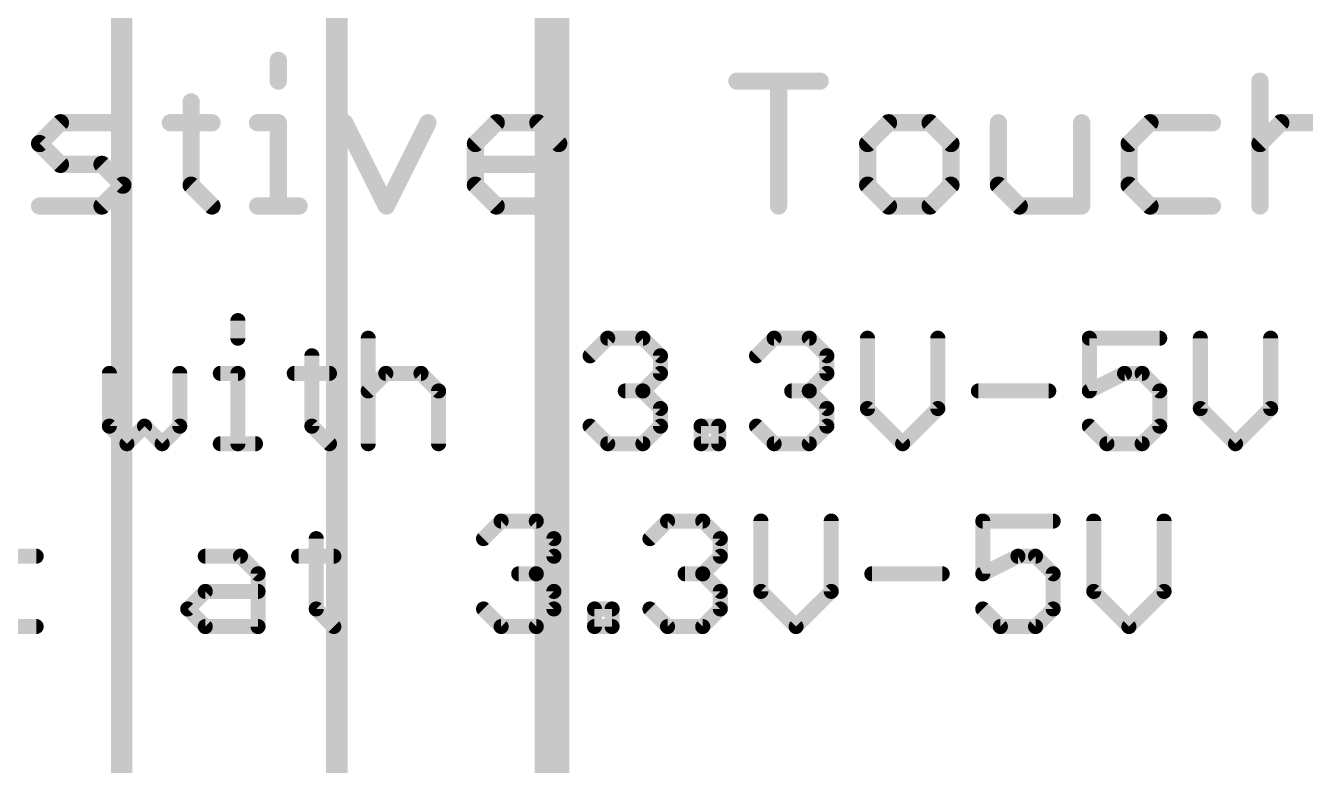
# Model space of a CAD drawing. Extents: x -37 to 43, y -51 to 71.
# Drawn here: x -4.94 to 10.16, y -32.41 to -23.68 of the extents above; entities that cross this region are included whole.
import ezdxf

# ---------------------------------------------------------------- set-up
doc = ezdxf.new("R2010")
doc.units = 0
for name, color, linetype in [('1', 12, 'CONTINUOUS'), ('16', 132, 'CONTINUOUS'), ('21', 40, 'CONTINUOUS')]:
    doc.layers.add(name, color=color, linetype=linetype)

msp = doc.modelspace()

# ---------------------------------------------------------------- linework, layer by layer
at = {"layer": '1', "const_width": 0.254}
for points in [[(-3.81, -40.64), (-3.81, -22.606)], [(-1.27, -23.114), (-1.27, -40.64)]]:
    msp.add_lwpolyline(points, dxfattribs=at)
at = {"layer": '16', "const_width": 0.4064}
msp.add_lwpolyline([(1.27, -40.64), (1.27, -23.114)], dxfattribs=at)
at = {"layer": '21'}
for points, const_width in [([(-1.9607, -24.0862), (-1.9607, -24.3319)], 0.2032), ([(3.4535, -24.3319), (4.4365, -24.3319)], 0.2032), ([(3.945, -25.8064), (3.945, -24.3319)], 0.2032), ([(9.6279, -24.3319), (9.6279, -25.8064)], 0.2032), ([(-2.9897, -24.5777), (-2.9897, -25.5607)], 0.2032), ([(-4.7791, -25.0692), (-4.5333, -24.8234)], 0.2032), ([(-4.5333, -24.8234), (-3.7961, -24.8234)], 0.2032), ([(-3.2355, -24.8234), (-2.744, -24.8234)], 0.2032), ([(-2.2064, -24.8234), (-1.9607, -24.8234)], 0.2032), ([(-1.9607, -24.8234), (-1.9607, -25.8064)], 0.2032), ([(-1.1773, -24.8234), (-0.6858, -25.8064)], 0.2032), ([(-0.6858, -25.8064), (-0.1944, -24.8234)], 0.2032), ([(0.3663, -25.0692), (0.612, -24.8234)], 0.2032), ([(0.612, -24.8234), (1.1035, -24.8234)], 0.2032), ([(1.1035, -24.8234), (1.3492, -25.0692)], 0.2032), ([(5.2428, -24.8234), (4.9971, -25.0692)], 0.2032), ([(5.7343, -24.8234), (5.2428, -24.8234)], 0.2032), ([(5.9801, -25.0692), (5.7343, -24.8234)], 0.2032), ([(6.5407, -24.8234), (6.5407, -25.5607)], 0.2032), ([(7.5237, -25.8064), (7.5237, -24.8234)], 0.2032), ([(8.33, -24.8234), (8.0843, -25.0692)], 0.2032), ([(9.0673, -24.8234), (8.33, -24.8234)], 0.2032), ([(9.6279, -25.0692), (9.8737, -24.8234)], 0.2032), ([(9.8737, -24.8234), (10.3651, -24.8234)], 0.2032), ([(-4.5333, -25.3149), (-4.7791, -25.0692)], 0.2032), ([(0.3663, -25.5607), (0.3663, -25.0692)], 0.2032), ([(1.3492, -25.0692), (1.3492, -25.3149)], 0.2032), ([(4.9971, -25.0692), (4.9971, -25.5607)], 0.2032), ([(5.9801, -25.5607), (5.9801, -25.0692)], 0.2032), ([(8.0843, -25.0692), (8.0843, -25.5607)], 0.2032), ([(-4.0418, -25.3149), (-4.5333, -25.3149)], 0.2032), ([(-3.7961, -25.5607), (-4.0418, -25.3149)], 0.2032), ([(1.3492, -25.3149), (0.3663, -25.3149)], 0.2032), ([(-4.0418, -25.8064), (-3.7961, -25.5607)], 0.2032), ([(-2.9897, -25.5607), (-2.744, -25.8064)], 0.2032), ([(0.612, -25.8064), (0.3663, -25.5607)], 0.2032), ([(4.9971, -25.5607), (5.2428, -25.8064)], 0.2032), ([(5.7343, -25.8064), (5.9801, -25.5607)], 0.2032), ([(6.5407, -25.5607), (6.7864, -25.8064)], 0.2032), ([(8.0843, -25.5607), (8.33, -25.8064)], 0.2032), ([(-4.7791, -25.8064), (-4.0418, -25.8064)], 0.2032), ([(-2.2064, -25.8064), (-1.7149, -25.8064)], 0.2032), ([(1.1035, -25.8064), (0.612, -25.8064)], 0.2032), ([(5.2428, -25.8064), (5.7343, -25.8064)], 0.2032), ([(6.7864, -25.8064), (7.5237, -25.8064)], 0.2032), ([(8.33, -25.8064), (9.0673, -25.8064)], 0.2032), ([(-2.4377, -27.1598), (-2.4377, -27.3674)], 0.1778), ([(-0.899, -27.3674), (-0.899, -28.6131)], 0.1778), ([(1.7204, -27.575), (1.928, -27.3674)], 0.1778), ([(1.928, -27.3674), (2.3433, -27.3674)], 0.1778), ([(2.3433, -27.3674), (2.5509, -27.575)], 0.1778), ([(3.685, -27.575), (3.8926, -27.3674)], 0.1778), ([(3.8926, -27.3674), (4.3079, -27.3674)], 0.1778), ([(4.3079, -27.3674), (4.5155, -27.575)], 0.1778), ([(4.9947, -27.3674), (4.9947, -28.1979)], 0.1778), ([(5.8252, -28.1979), (5.8252, -27.3674)], 0.1778), ([(8.4446, -27.3674), (7.6142, -27.3674)], 0.1778), ([(7.6142, -27.3674), (7.6142, -27.9903)], 0.1778), ([(8.9239, -27.3674), (8.9239, -28.1979)], 0.1778), ([(9.7544, -28.1979), (9.7544, -27.3674)], 0.1778), ([(-1.5646, -27.575), (-1.5646, -28.4055)], 0.1778), ([(2.5509, -27.575), (2.5509, -27.7827)], 0.1778), ([(4.5155, -27.575), (4.5155, -27.7827)], 0.1778), ([(-3.955, -27.7827), (-3.955, -28.4055)], 0.1778), ([(-3.1246, -28.4055), (-3.1246, -27.7827)], 0.1778), ([(-2.6453, -27.7827), (-2.4377, -27.7827)], 0.1778), ([(-2.4377, -27.7827), (-2.4377, -28.6131)], 0.1778), ([(-1.7722, -27.7827), (-1.3569, -27.7827)], 0.1778), ([(-0.899, -27.9903), (-0.6914, -27.7827)], 0.1778), ([(-0.6914, -27.7827), (-0.2762, -27.7827)], 0.1778), ([(-0.2762, -27.7827), (-0.0686, -27.9903)], 0.1778), ([(2.5509, -27.7827), (2.3433, -27.9903)], 0.1778), ([(4.5155, -27.7827), (4.3079, -27.9903)], 0.1778), ([(7.6142, -27.9903), (8.0294, -27.7827)], 0.1778), ([(8.0294, -27.7827), (8.237, -27.7827)], 0.1778), ([(8.237, -27.7827), (8.4446, -27.9903)], 0.1778), ([(-0.0686, -27.9903), (-0.0686, -28.6131)], 0.1778), ([(2.3433, -27.9903), (2.1357, -27.9903)], 0.1778), ([(2.3433, -27.9903), (2.5509, -28.1979)], 0.1778), ([(4.3079, -27.9903), (4.1002, -27.9903)], 0.1778), ([(4.3079, -27.9903), (4.5155, -28.1979)], 0.1778), ([(6.3045, -27.9903), (7.1349, -27.9903)], 0.1778), ([(8.4446, -27.9903), (8.4446, -28.4055)], 0.1778), ([(2.5509, -28.1979), (2.5509, -28.4055)], 0.1778), ([(4.5155, -28.1979), (4.5155, -28.4055)], 0.1778), ([(4.9947, -28.1979), (5.41, -28.6131)], 0.1778), ([(5.41, -28.6131), (5.8252, -28.1979)], 0.1778), ([(8.9239, -28.1979), (9.3391, -28.6131)], 0.1778), ([(9.3391, -28.6131), (9.7544, -28.1979)], 0.1778), ([(-3.955, -28.4055), (-3.7474, -28.6131)], 0.1778), ([(-3.7474, -28.6131), (-3.5398, -28.4055)], 0.1778), ([(-3.5398, -28.4055), (-3.3322, -28.6131)], 0.1778), ([(-3.3322, -28.6131), (-3.1246, -28.4055)], 0.1778), ([(-1.5646, -28.4055), (-1.3569, -28.6131)], 0.1778), ([(1.928, -28.6131), (1.7204, -28.4055)], 0.1778), ([(2.5509, -28.4055), (2.3433, -28.6131)], 0.1778), ([(3.0302, -28.6131), (3.0302, -28.4055)], 0.1778), ([(3.0302, -28.4055), (3.2378, -28.4055)], 0.1778), ([(3.2378, -28.4055), (3.2378, -28.6131)], 0.1778), ([(3.8926, -28.6131), (3.685, -28.4055)], 0.1778), ([(4.5155, -28.4055), (4.3079, -28.6131)], 0.1778), ([(7.8218, -28.6131), (7.6142, -28.4055)], 0.1778), ([(8.4446, -28.4055), (8.237, -28.6131)], 0.1778), ([(-2.6453, -28.6131), (-2.2301, -28.6131)], 0.1778), ([(2.3433, -28.6131), (1.928, -28.6131)], 0.1778), ([(3.2378, -28.6131), (3.0302, -28.6131)], 0.1778), ([(4.3079, -28.6131), (3.8926, -28.6131)], 0.1778), ([(8.237, -28.6131), (7.8218, -28.6131)], 0.1778), ([(0.4623, -29.734), (0.6699, -29.5264)], 0.1778), ([(0.6699, -29.5264), (1.0851, -29.5264)], 0.1778), ([(1.0851, -29.5264), (1.2927, -29.734)], 0.1778), ([(2.4269, -29.734), (2.6345, -29.5264)], 0.1778), ([(2.6345, -29.5264), (3.0497, -29.5264)], 0.1778), ([(3.0497, -29.5264), (3.2573, -29.734)], 0.1778), ([(3.7366, -29.5264), (3.7366, -30.3569)], 0.1778), ([(4.567, -30.3569), (4.567, -29.5264)], 0.1778), ([(7.1865, -29.5264), (6.356, -29.5264)], 0.1778), ([(6.356, -29.5264), (6.356, -30.1493)], 0.1778), ([(7.6658, -29.5264), (7.6658, -30.3569)], 0.1778), ([(8.4962, -30.3569), (8.4962, -29.5264)], 0.1778), ([(-1.513, -29.734), (-1.513, -30.5645)], 0.1778), ([(1.2927, -29.734), (1.2927, -29.9417)], 0.1778), ([(3.2573, -29.734), (3.2573, -29.9417)], 0.1778), ([(-4.8193, -29.9417), (-5.4422, -29.9417)], 0.1778), ([(-2.8227, -29.9417), (-2.4075, -29.9417)], 0.1778), ([(-2.4075, -29.9417), (-2.1999, -30.1493)], 0.1778), ([(-1.7206, -29.9417), (-1.3054, -29.9417)], 0.1778), ([(1.2927, -29.9417), (1.0851, -30.1493)], 0.1778), ([(3.2573, -29.9417), (3.0497, -30.1493)], 0.1778), ([(6.356, -30.1493), (6.7713, -29.9417)], 0.1778), ([(6.7713, -29.9417), (6.9789, -29.9417)], 0.1778), ([(6.9789, -29.9417), (7.1865, -30.1493)], 0.1778), ([(-2.1999, -30.1493), (-2.1999, -30.7721)], 0.1778), ([(1.0851, -30.1493), (0.8775, -30.1493)], 0.1778), ([(1.0851, -30.1493), (1.2927, -30.3569)], 0.1778), ([(3.0497, -30.1493), (2.8421, -30.1493)], 0.1778), ([(3.0497, -30.1493), (3.2573, -30.3569)], 0.1778), ([(5.0463, -30.1493), (5.8768, -30.1493)], 0.1778), ([(7.1865, -30.1493), (7.1865, -30.5645)], 0.1778), ([(-3.0303, -30.5645), (-2.8227, -30.3569)], 0.1778), ([(-2.8227, -30.3569), (-2.1999, -30.3569)], 0.1778), ([(1.2927, -30.3569), (1.2927, -30.5645)], 0.1778), ([(3.2573, -30.3569), (3.2573, -30.5645)], 0.1778), ([(3.7366, -30.3569), (4.1518, -30.7721)], 0.1778), ([(4.1518, -30.7721), (4.567, -30.3569)], 0.1778), ([(7.6658, -30.3569), (8.081, -30.7721)], 0.1778), ([(8.081, -30.7721), (8.4962, -30.3569)], 0.1778), ([(-2.8227, -30.7721), (-3.0303, -30.5645)], 0.1778), ([(-1.513, -30.5645), (-1.3054, -30.7721)], 0.1778), ([(0.6699, -30.7721), (0.4623, -30.5645)], 0.1778), ([(1.2927, -30.5645), (1.0851, -30.7721)], 0.1778), ([(1.772, -30.7721), (1.772, -30.5645)], 0.1778), ([(1.772, -30.5645), (1.9796, -30.5645)], 0.1778), ([(1.9796, -30.5645), (1.9796, -30.7721)], 0.1778), ([(2.6345, -30.7721), (2.4269, -30.5645)], 0.1778), ([(3.2573, -30.5645), (3.0497, -30.7721)], 0.1778), ([(6.5636, -30.7721), (6.356, -30.5645)], 0.1778), ([(7.1865, -30.5645), (6.9789, -30.7721)], 0.1778), ([(-5.4422, -30.7721), (-4.8193, -30.7721)], 0.1778), ([(-2.1999, -30.7721), (-2.8227, -30.7721)], 0.1778), ([(1.0851, -30.7721), (0.6699, -30.7721)], 0.1778), ([(1.9796, -30.7721), (1.772, -30.7721)], 0.1778), ([(3.0497, -30.7721), (2.6345, -30.7721)], 0.1778), ([(6.9789, -30.7721), (6.5636, -30.7721)], 0.1778)]:
    msp.add_lwpolyline(points, dxfattribs=dict(at, const_width=const_width))
for points, const_width in [([(-1.9099, -24.0862, 1), (-2.0115, -24.0862)], 0.1016), ([(-2.0115, -24.3319, 1), (-1.9099, -24.3319)], 0.1016), ([(3.4535, -24.2811, 1), (3.4535, -24.3827)], 0.1016), ([(3.9958, -24.3319, 1), (3.8942, -24.3319)], 0.1016), ([(4.4365, -24.3827, 1), (4.4365, -24.2811)], 0.1016), ([(9.6787, -24.3319, 1), (9.5771, -24.3319)], 0.1016), ([(-2.9389, -24.5777, 1), (-3.0405, -24.5777)], 0.1016), ([(-4.5333, -24.7726, 1), (-4.5333, -24.8742)], 0.1016), ([(-4.4974, -24.8593, 1), (-4.5693, -24.7875)], 0.1016), ([(-3.7961, -24.8742, 1), (-3.7961, -24.7726)], 0.1016), ([(-3.2355, -24.7726, 1), (-3.2355, -24.8742)], 0.1016), ([(-2.744, -24.8742, 1), (-2.744, -24.7726)], 0.1016), ([(-2.2064, -24.7726, 1), (-2.2064, -24.8742)], 0.1016), ([(-1.9099, -24.8234, 1), (-2.0115, -24.8234)], 0.1016), ([(-1.9607, -24.8742, 1), (-1.9607, -24.7726)], 0.1016), ([(-1.1319, -24.8007, 1), (-1.2228, -24.8461)], 0.1016), ([(-0.1489, -24.8461, 1), (-0.2398, -24.8007)], 0.1016), ([(0.612, -24.7726, 1), (0.612, -24.8742)], 0.1016), ([(0.6479, -24.8593, 1), (0.5761, -24.7875)], 0.1016), ([(1.1394, -24.7875, 1), (1.0676, -24.8593)], 0.1016), ([(1.1035, -24.8742, 1), (1.1035, -24.7726)], 0.1016), ([(5.2428, -24.7726, 1), (5.2428, -24.8742)], 0.1016), ([(5.2788, -24.8593, 1), (5.2069, -24.7875)], 0.1016), ([(5.7702, -24.7875, 1), (5.6984, -24.8593)], 0.1016), ([(5.7343, -24.8742, 1), (5.7343, -24.7726)], 0.1016), ([(6.5915, -24.8234, 1), (6.4899, -24.8234)], 0.1016), ([(7.5745, -24.8234, 1), (7.4729, -24.8234)], 0.1016), ([(8.33, -24.7726, 1), (8.33, -24.8742)], 0.1016), ([(8.366, -24.8593, 1), (8.2941, -24.7875)], 0.1016), ([(9.0673, -24.8742, 1), (9.0673, -24.7726)], 0.1016), ([(9.8737, -24.7726, 1), (9.8737, -24.8742)], 0.1016), ([(9.9096, -24.8593, 1), (9.8377, -24.7875)], 0.1016), ([(-4.7432, -25.0333, 1), (-4.815, -25.1051)], 0.1016), ([(-4.815, -25.0333, 1), (-4.7432, -25.1051)], 0.1016), ([(0.4171, -25.0692, 1), (0.3155, -25.0692)], 0.1016), ([(0.3304, -25.0333, 1), (0.4022, -25.1051)], 0.1016), ([(1.4, -25.0692, 1), (1.2984, -25.0692)], 0.1016), ([(1.3133, -25.1051, 1), (1.3852, -25.0333)], 0.1016), ([(5.0479, -25.0692, 1), (4.9463, -25.0692)], 0.1016), ([(4.9612, -25.0333, 1), (5.033, -25.1051)], 0.1016), ([(6.0309, -25.0692, 1), (5.9293, -25.0692)], 0.1016), ([(5.9441, -25.1051, 1), (6.016, -25.0333)], 0.1016), ([(8.1351, -25.0692, 1), (8.0335, -25.0692)], 0.1016), ([(8.0484, -25.0333, 1), (8.1202, -25.1051)], 0.1016), ([(9.592, -25.0333, 1), (9.6638, -25.1051)], 0.1016), ([(-4.5333, -25.2641, 1), (-4.5333, -25.3657)], 0.1016), ([(-4.5693, -25.3508, 1), (-4.4974, -25.279)], 0.1016), ([(-4.0059, -25.279, 1), (-4.0778, -25.3508)], 0.1016), ([(-4.0418, -25.3657, 1), (-4.0418, -25.2641)], 0.1016), ([(0.3663, -25.2641, 1), (0.3663, -25.3657)], 0.1016), ([(1.3492, -25.3657, 1), (1.3492, -25.2641)], 0.1016), ([(1.2984, -25.3149, 1), (1.4, -25.3149)], 0.1016), ([(-3.7602, -25.5966, 1), (-3.832, -25.5247)], 0.1016), ([(-3.832, -25.5966, 1), (-3.7602, -25.5247)], 0.1016), ([(-2.9538, -25.5247, 1), (-3.0256, -25.5966)], 0.1016), ([(-3.0405, -25.5607, 1), (-2.9389, -25.5607)], 0.1016), ([(0.4022, -25.5247, 1), (0.3304, -25.5966)], 0.1016), ([(0.3155, -25.5607, 1), (0.4171, -25.5607)], 0.1016), ([(5.033, -25.5247, 1), (4.9612, -25.5966)], 0.1016), ([(4.9463, -25.5607, 1), (5.0479, -25.5607)], 0.1016), ([(5.9293, -25.5607, 1), (6.0309, -25.5607)], 0.1016), ([(6.016, -25.5966, 1), (5.9441, -25.5247)], 0.1016), ([(6.5766, -25.5247, 1), (6.5048, -25.5966)], 0.1016), ([(6.4899, -25.5607, 1), (6.5915, -25.5607)], 0.1016), ([(8.1202, -25.5247, 1), (8.0484, -25.5966)], 0.1016), ([(8.0335, -25.5607, 1), (8.1351, -25.5607)], 0.1016), ([(-4.7791, -25.7556, 1), (-4.7791, -25.8572)], 0.1016), ([(-4.0778, -25.7705, 1), (-4.0059, -25.8423)], 0.1016), ([(-4.0418, -25.8572, 1), (-4.0418, -25.7556)], 0.1016), ([(-2.7799, -25.8423, 1), (-2.7081, -25.7705)], 0.1016), ([(-2.2064, -25.7556, 1), (-2.2064, -25.8572)], 0.1016), ([(-2.0115, -25.8064, 1), (-1.9099, -25.8064)], 0.1016), ([(-1.7149, -25.8572, 1), (-1.7149, -25.7556)], 0.1016), ([(-0.7313, -25.7837, 1), (-0.6404, -25.8291)], 0.1016), ([(-0.7313, -25.8291, 1), (-0.6404, -25.7837)], 0.1016), ([(0.612, -25.7556, 1), (0.612, -25.8572)], 0.1016), ([(0.5761, -25.8423, 1), (0.6479, -25.7705)], 0.1016), ([(1.1035, -25.8572, 1), (1.1035, -25.7556)], 0.1016), ([(3.8942, -25.8064, 1), (3.9958, -25.8064)], 0.1016), ([(5.2428, -25.7556, 1), (5.2428, -25.8572)], 0.1016), ([(5.2069, -25.8423, 1), (5.2788, -25.7705)], 0.1016), ([(5.6984, -25.7705, 1), (5.7702, -25.8423)], 0.1016), ([(5.7343, -25.8572, 1), (5.7343, -25.7556)], 0.1016), ([(6.7864, -25.7556, 1), (6.7864, -25.8572)], 0.1016), ([(6.7505, -25.8423, 1), (6.8224, -25.7705)], 0.1016), ([(7.4729, -25.8064, 1), (7.5745, -25.8064)], 0.1016), ([(7.5237, -25.8572, 1), (7.5237, -25.7556)], 0.1016), ([(8.33, -25.7556, 1), (8.33, -25.8572)], 0.1016), ([(8.2941, -25.8423, 1), (8.366, -25.7705)], 0.1016), ([(9.0673, -25.8572, 1), (9.0673, -25.7556)], 0.1016), ([(9.5771, -25.8064, 1), (9.6787, -25.8064)], 0.1016), ([(-2.3933, -27.1598, 1), (-2.4822, -27.1598)], 0.0889), ([(-2.4822, -27.3674, 1), (-2.3933, -27.3674)], 0.0889), ([(-0.8546, -27.3674, 1), (-0.9435, -27.3674)], 0.0889), ([(1.928, -27.323, 1), (1.928, -27.4119)], 0.0889), ([(1.9595, -27.3989, 1), (1.8966, -27.336)], 0.0889), ([(2.3747, -27.336, 1), (2.3118, -27.3989)], 0.0889), ([(2.3433, -27.4119, 1), (2.3433, -27.323)], 0.0889), ([(3.8926, -27.323, 1), (3.8926, -27.4119)], 0.0889), ([(3.9241, -27.3989, 1), (3.8612, -27.336)], 0.0889), ([(4.3393, -27.336, 1), (4.2764, -27.3989)], 0.0889), ([(4.3079, -27.4119, 1), (4.3079, -27.323)], 0.0889), ([(5.0392, -27.3674, 1), (4.9503, -27.3674)], 0.0889), ([(5.8696, -27.3674, 1), (5.7807, -27.3674)], 0.0889), ([(7.6587, -27.3674, 1), (7.5697, -27.3674)], 0.0889), ([(7.6142, -27.323, 1), (7.6142, -27.4119)], 0.0889), ([(8.4446, -27.4119, 1), (8.4446, -27.323)], 0.0889), ([(8.9684, -27.3674, 1), (8.8795, -27.3674)], 0.0889), ([(9.7988, -27.3674, 1), (9.7099, -27.3674)], 0.0889), ([(-1.5201, -27.575, 1), (-1.609, -27.575)], 0.0889), ([(2.5953, -27.575, 1), (2.5064, -27.575)], 0.0889), ([(4.5599, -27.575, 1), (4.471, -27.575)], 0.0889), ([(1.689, -27.5436, 1), (1.7519, -27.6065)], 0.0889), ([(2.5194, -27.6065, 1), (2.5823, -27.5436)], 0.0889), ([(3.6536, -27.5436, 1), (3.7165, -27.6065)], 0.0889), ([(4.484, -27.6065, 1), (4.5469, -27.5436)], 0.0889), ([(-3.9106, -27.7827, 1), (-3.9995, -27.7827)], 0.0889), ([(-3.0801, -27.7827, 1), (-3.169, -27.7827)], 0.0889), ([(-2.6453, -27.7382, 1), (-2.6453, -27.8271)], 0.0889), ([(-2.3933, -27.7827, 1), (-2.4822, -27.7827)], 0.0889), ([(-2.4377, -27.8271, 1), (-2.4377, -27.7382)], 0.0889), ([(-1.7722, -27.7382, 1), (-1.7722, -27.8271)], 0.0889), ([(-1.3569, -27.8271, 1), (-1.3569, -27.7382)], 0.0889), ([(-0.6914, -27.7382, 1), (-0.6914, -27.8271)], 0.0889), ([(-0.66, -27.8141, 1), (-0.7228, -27.7512)], 0.0889), ([(-0.2448, -27.7512, 1), (-0.3076, -27.8141)], 0.0889), ([(-0.2762, -27.8271, 1), (-0.2762, -27.7382)], 0.0889), ([(2.5064, -27.7827, 1), (2.5953, -27.7827)], 0.0889), ([(2.5823, -27.8141, 1), (2.5194, -27.7512)], 0.0889), ([(4.471, -27.7827, 1), (4.5599, -27.7827)], 0.0889), ([(4.5469, -27.8141, 1), (4.484, -27.7512)], 0.0889), ([(8.0294, -27.7382, 1), (8.0294, -27.8271)], 0.0889), ([(8.0493, -27.8224, 1), (8.0095, -27.7429)], 0.0889), ([(8.2685, -27.7512, 1), (8.2056, -27.8141)], 0.0889), ([(8.237, -27.8271, 1), (8.237, -27.7382)], 0.0889), ([(-0.9304, -27.9588, 1), (-0.8676, -28.0217)], 0.0889), ([(-0.0241, -27.9903, 1), (-0.113, -27.9903)], 0.0889), ([(-0.1, -28.0217, 1), (-0.0371, -27.9588)], 0.0889), ([(2.1357, -27.9458, 1), (2.1357, -28.0347)], 0.0889), ([(2.3747, -27.9588, 1), (2.3118, -28.0217)], 0.0889), ([(2.3118, -27.9588, 1), (2.3747, -28.0217)], 0.0889), ([(2.3433, -28.0347, 1), (2.3433, -27.9458)], 0.0889), ([(4.1002, -27.9458, 1), (4.1002, -28.0347)], 0.0889), ([(4.3393, -27.9588, 1), (4.2764, -28.0217)], 0.0889), ([(4.2764, -27.9588, 1), (4.3393, -28.0217)], 0.0889), ([(4.3079, -28.0347, 1), (4.3079, -27.9458)], 0.0889), ([(6.3045, -27.9458, 1), (6.3045, -28.0347)], 0.0889), ([(7.1349, -28.0347, 1), (7.1349, -27.9458)], 0.0889), ([(7.5943, -27.9505, 1), (7.6341, -28.03)], 0.0889), ([(7.5697, -27.9903, 1), (7.6587, -27.9903)], 0.0889), ([(8.4891, -27.9903, 1), (8.4002, -27.9903)], 0.0889), ([(8.4132, -28.0217, 1), (8.4761, -27.9588)], 0.0889), ([(2.5953, -28.1979, 1), (2.5064, -28.1979)], 0.0889), ([(2.5194, -28.2293, 1), (2.5823, -28.1665)], 0.0889), ([(4.5599, -28.1979, 1), (4.471, -28.1979)], 0.0889), ([(4.484, -28.2293, 1), (4.5469, -28.1665)], 0.0889), ([(5.0262, -28.1665, 1), (4.9633, -28.2293)], 0.0889), ([(4.9503, -28.1979, 1), (5.0392, -28.1979)], 0.0889), ([(5.7807, -28.1979, 1), (5.8696, -28.1979)], 0.0889), ([(5.8566, -28.2293, 1), (5.7938, -28.1665)], 0.0889), ([(8.9554, -28.1665, 1), (8.8925, -28.2293)], 0.0889), ([(8.8795, -28.1979, 1), (8.9684, -28.1979)], 0.0889), ([(9.7099, -28.1979, 1), (9.7988, -28.1979)], 0.0889), ([(9.7858, -28.2293, 1), (9.7229, -28.1665)], 0.0889), ([(-3.9236, -28.3741, 1), (-3.9865, -28.4369)], 0.0889), ([(-3.9995, -28.4055, 1), (-3.9106, -28.4055)], 0.0889), ([(-3.5084, -28.3741, 1), (-3.5712, -28.4369)], 0.0889), ([(-3.5084, -28.4369, 1), (-3.5712, -28.3741)], 0.0889), ([(-3.169, -28.4055, 1), (-3.0801, -28.4055)], 0.0889), ([(-3.0932, -28.4369, 1), (-3.156, -28.3741)], 0.0889), ([(-1.609, -28.4055, 1), (-1.5201, -28.4055)], 0.0889), ([(-1.5331, -28.3741, 1), (-1.596, -28.4369)], 0.0889), ([(1.7519, -28.3741, 1), (1.689, -28.4369)], 0.0889), ([(2.5064, -28.4055, 1), (2.5953, -28.4055)], 0.0889), ([(2.5823, -28.4369, 1), (2.5194, -28.3741)], 0.0889), ([(3.0746, -28.4055, 1), (2.9857, -28.4055)], 0.0889), ([(3.0302, -28.361, 1), (3.0302, -28.4499)], 0.0889), ([(3.2822, -28.4055, 1), (3.1933, -28.4055)], 0.0889), ([(3.2378, -28.4499, 1), (3.2378, -28.361)], 0.0889), ([(3.7165, -28.3741, 1), (3.6536, -28.4369)], 0.0889), ([(4.471, -28.4055, 1), (4.5599, -28.4055)], 0.0889), ([(4.5469, -28.4369, 1), (4.484, -28.3741)], 0.0889), ([(7.6456, -28.3741, 1), (7.5828, -28.4369)], 0.0889), ([(8.4002, -28.4055, 1), (8.4891, -28.4055)], 0.0889), ([(8.4761, -28.4369, 1), (8.4132, -28.3741)], 0.0889), ([(-3.7789, -28.5817, 1), (-3.716, -28.6445)], 0.0889), ([(-3.7789, -28.6445, 1), (-3.716, -28.5817)], 0.0889), ([(-3.3636, -28.5817, 1), (-3.3008, -28.6445)], 0.0889), ([(-3.3636, -28.6445, 1), (-3.3008, -28.5817)], 0.0889), ([(-2.6453, -28.5687, 1), (-2.6453, -28.6576)], 0.0889), ([(-2.2301, -28.6576, 1), (-2.2301, -28.5687)], 0.0889), ([(-1.3884, -28.6445, 1), (-1.3255, -28.5817)], 0.0889), ([(1.928, -28.5687, 1), (1.928, -28.6576)], 0.0889), ([(1.8966, -28.6445, 1), (1.9595, -28.5817)], 0.0889), ([(2.3118, -28.5817, 1), (2.3747, -28.6445)], 0.0889), ([(2.3433, -28.6576, 1), (2.3433, -28.5687)], 0.0889), ([(3.0302, -28.5687, 1), (3.0302, -28.6576)], 0.0889), ([(3.2378, -28.6576, 1), (3.2378, -28.5687)], 0.0889), ([(3.8926, -28.5687, 1), (3.8926, -28.6576)], 0.0889), ([(3.8612, -28.6445, 1), (3.9241, -28.5817)], 0.0889), ([(4.2764, -28.5817, 1), (4.3393, -28.6445)], 0.0889), ([(4.3079, -28.6576, 1), (4.3079, -28.5687)], 0.0889), ([(5.3785, -28.5817, 1), (5.4414, -28.6445)], 0.0889), ([(5.3785, -28.6445, 1), (5.4414, -28.5817)], 0.0889), ([(7.8218, -28.5687, 1), (7.8218, -28.6576)], 0.0889), ([(7.7904, -28.6445, 1), (7.8532, -28.5817)], 0.0889), ([(8.2056, -28.5817, 1), (8.2685, -28.6445)], 0.0889), ([(8.237, -28.6576, 1), (8.237, -28.5687)], 0.0889), ([(9.3077, -28.5817, 1), (9.3706, -28.6445)], 0.0889), ([(9.3077, -28.6445, 1), (9.3706, -28.5817)], 0.0889), ([(-2.4822, -28.6131, 1), (-2.3933, -28.6131)], 0.0889), ([(-0.9435, -28.6131, 1), (-0.8546, -28.6131)], 0.0889), ([(-0.113, -28.6131, 1), (-0.0241, -28.6131)], 0.0889), ([(2.9857, -28.6131, 1), (3.0746, -28.6131)], 0.0889), ([(3.1933, -28.6131, 1), (3.2822, -28.6131)], 0.0889), ([(0.6699, -29.482, 1), (0.6699, -29.5709)], 0.0889), ([(0.7013, -29.5579, 1), (0.6385, -29.495)], 0.0889), ([(1.1165, -29.495, 1), (1.0537, -29.5579)], 0.0889), ([(1.0851, -29.5709, 1), (1.0851, -29.482)], 0.0889), ([(2.6345, -29.482, 1), (2.6345, -29.5709)], 0.0889), ([(2.6659, -29.5579, 1), (2.603, -29.495)], 0.0889), ([(3.0811, -29.495, 1), (3.0183, -29.5579)], 0.0889), ([(3.0497, -29.5709, 1), (3.0497, -29.482)], 0.0889), ([(3.781, -29.5264, 1), (3.6921, -29.5264)], 0.0889), ([(4.6115, -29.5264, 1), (4.5226, -29.5264)], 0.0889), ([(6.356, -29.482, 1), (6.356, -29.5709)], 0.0889), ([(6.4005, -29.5264, 1), (6.3116, -29.5264)], 0.0889), ([(7.1865, -29.5709, 1), (7.1865, -29.482)], 0.0889), ([(7.7102, -29.5264, 1), (7.6213, -29.5264)], 0.0889), ([(8.5407, -29.5264, 1), (8.4518, -29.5264)], 0.0889), ([(-1.4685, -29.734, 1), (-1.5574, -29.734)], 0.0889), ([(0.4308, -29.7026, 1), (0.4937, -29.7655)], 0.0889), ([(1.3372, -29.734, 1), (1.2483, -29.734)], 0.0889), ([(1.2613, -29.7655, 1), (1.3241, -29.7026)], 0.0889), ([(2.3954, -29.7026, 1), (2.4583, -29.7655)], 0.0889), ([(3.3018, -29.734, 1), (3.2129, -29.734)], 0.0889), ([(3.2259, -29.7655, 1), (3.2887, -29.7026)], 0.0889), ([(-4.8193, -29.9861, 1), (-4.8193, -29.8972)], 0.0889), ([(-2.8227, -29.8972, 1), (-2.8227, -29.9861)], 0.0889), ([(-2.3761, -29.9102, 1), (-2.4389, -29.9731)], 0.0889), ([(-2.4075, -29.9861, 1), (-2.4075, -29.8972)], 0.0889), ([(-1.7206, -29.8972, 1), (-1.7206, -29.9861)], 0.0889), ([(-1.3054, -29.9861, 1), (-1.3054, -29.8972)], 0.0889), ([(1.2483, -29.9417, 1), (1.3372, -29.9417)], 0.0889), ([(1.3241, -29.9731, 1), (1.2613, -29.9102)], 0.0889), ([(3.2129, -29.9417, 1), (3.3018, -29.9417)], 0.0889), ([(3.2887, -29.9731, 1), (3.2259, -29.9102)], 0.0889), ([(6.7713, -29.8972, 1), (6.7713, -29.9861)], 0.0889), ([(6.7911, -29.9814, 1), (6.7514, -29.9019)], 0.0889), ([(7.0103, -29.9102, 1), (6.9474, -29.9731)], 0.0889), ([(6.9789, -29.9861, 1), (6.9789, -29.8972)], 0.0889), ([(-2.1554, -30.1493, 1), (-2.2443, -30.1493)], 0.0889), ([(0.8775, -30.1048, 1), (0.8775, -30.1937)], 0.0889), ([(1.1165, -30.1178, 1), (1.0537, -30.1807)], 0.0889), ([(1.0851, -30.1937, 1), (1.0851, -30.1048)], 0.0889), ([(2.8421, -30.1048, 1), (2.8421, -30.1937)], 0.0889), ([(3.0811, -30.1178, 1), (3.0183, -30.1807)], 0.0889), ([(3.0497, -30.1937, 1), (3.0497, -30.1048)], 0.0889), ([(5.0463, -30.1048, 1), (5.0463, -30.1937)], 0.0889), ([(5.8768, -30.1937, 1), (5.8768, -30.1048)], 0.0889), ([(6.3362, -30.1095, 1), (6.3759, -30.189)], 0.0889), ([(7.2309, -30.1493, 1), (7.142, -30.1493)], 0.0889), ([(-2.2313, -30.1807, 1), (-2.1685, -30.1178)], 0.0889), ([(1.0537, -30.1178, 1), (1.1165, -30.1807)], 0.0889), ([(3.0183, -30.1178, 1), (3.0811, -30.1807)], 0.0889), ([(6.3116, -30.1493, 1), (6.4005, -30.1493)], 0.0889), ([(7.155, -30.1807, 1), (7.2179, -30.1178)], 0.0889), ([(-2.8227, -30.3124, 1), (-2.8227, -30.4013)], 0.0889), ([(-2.7913, -30.3883, 1), (-2.8541, -30.3255)], 0.0889), ([(-2.1999, -30.4013, 1), (-2.1999, -30.3124)], 0.0889), ([(1.3372, -30.3569, 1), (1.2483, -30.3569)], 0.0889), ([(1.2613, -30.3883, 1), (1.3241, -30.3255)], 0.0889), ([(3.3018, -30.3569, 1), (3.2129, -30.3569)], 0.0889), ([(3.2259, -30.3883, 1), (3.2887, -30.3255)], 0.0889), ([(3.768, -30.3255, 1), (3.7052, -30.3883)], 0.0889), ([(3.6921, -30.3569, 1), (3.781, -30.3569)], 0.0889), ([(4.5226, -30.3569, 1), (4.6115, -30.3569)], 0.0889), ([(4.5985, -30.3883, 1), (4.5356, -30.3255)], 0.0889), ([(7.6213, -30.3569, 1), (7.7102, -30.3569)], 0.0889), ([(7.6972, -30.3255, 1), (7.6343, -30.3883)], 0.0889), ([(8.4518, -30.3569, 1), (8.5407, -30.3569)], 0.0889), ([(8.5276, -30.3883, 1), (8.4648, -30.3255)], 0.0889), ([(-2.9989, -30.5331, 1), (-3.0618, -30.5959)], 0.0889), ([(-3.0618, -30.5331, 1), (-2.9989, -30.5959)], 0.0889), ([(-1.4816, -30.5331, 1), (-1.5444, -30.5959)], 0.0889), ([(0.4937, -30.5331, 1), (0.4308, -30.5959)], 0.0889), ([(1.3241, -30.5959, 1), (1.2613, -30.5331)], 0.0889), ([(1.8165, -30.5645, 1), (1.7275, -30.5645)], 0.0889), ([(1.772, -30.52, 1), (1.772, -30.6089)], 0.0889), ([(2.0241, -30.5645, 1), (1.9352, -30.5645)], 0.0889), ([(1.9796, -30.6089, 1), (1.9796, -30.52)], 0.0889), ([(2.4583, -30.5331, 1), (2.3954, -30.5959)], 0.0889), ([(3.2887, -30.5959, 1), (3.2259, -30.5331)], 0.0889), ([(6.3875, -30.5331, 1), (6.3246, -30.5959)], 0.0889), ([(7.2179, -30.5959, 1), (7.155, -30.5331)], 0.0889), ([(-1.5574, -30.5645, 1), (-1.4685, -30.5645)], 0.0889), ([(1.2483, -30.5645, 1), (1.3372, -30.5645)], 0.0889), ([(3.2129, -30.5645, 1), (3.3018, -30.5645)], 0.0889), ([(7.142, -30.5645, 1), (7.2309, -30.5645)], 0.0889), ([(-4.8193, -30.8166, 1), (-4.8193, -30.7277)], 0.0889), ([(-2.8227, -30.7277, 1), (-2.8227, -30.8166)], 0.0889), ([(-2.8541, -30.8035, 1), (-2.7913, -30.7407)], 0.0889), ([(-2.2443, -30.7721, 1), (-2.1554, -30.7721)], 0.0889), ([(-2.1999, -30.8166, 1), (-2.1999, -30.7277)], 0.0889), ([(-1.3368, -30.8035, 1), (-1.274, -30.7407)], 0.0889), ([(0.6699, -30.7277, 1), (0.6699, -30.8166)], 0.0889), ([(0.6385, -30.8035, 1), (0.7013, -30.7407)], 0.0889), ([(1.0537, -30.7407, 1), (1.1165, -30.8035)], 0.0889), ([(1.0851, -30.8166, 1), (1.0851, -30.7277)], 0.0889), ([(1.7275, -30.7721, 1), (1.8165, -30.7721)], 0.0889), ([(1.772, -30.7277, 1), (1.772, -30.8166)], 0.0889), ([(1.9352, -30.7721, 1), (2.0241, -30.7721)], 0.0889), ([(1.9796, -30.8166, 1), (1.9796, -30.7277)], 0.0889), ([(2.6345, -30.7277, 1), (2.6345, -30.8166)], 0.0889), ([(2.603, -30.8035, 1), (2.6659, -30.7407)], 0.0889), ([(3.0183, -30.7407, 1), (3.0811, -30.8035)], 0.0889), ([(3.0497, -30.8166, 1), (3.0497, -30.7277)], 0.0889), ([(4.1204, -30.7407, 1), (4.1832, -30.8035)], 0.0889), ([(4.1204, -30.8035, 1), (4.1832, -30.7407)], 0.0889), ([(6.5636, -30.7277, 1), (6.5636, -30.8166)], 0.0889), ([(6.5322, -30.8035, 1), (6.5951, -30.7407)], 0.0889), ([(6.9474, -30.7407, 1), (7.0103, -30.8035)], 0.0889), ([(6.9789, -30.8166, 1), (6.9789, -30.7277)], 0.0889), ([(8.0496, -30.7407, 1), (8.1124, -30.8035)], 0.0889), ([(8.0496, -30.8035, 1), (8.1124, -30.7407)], 0.0889)]:
    msp.add_lwpolyline(points, format="xyb", dxfattribs=dict(at, const_width=const_width))

doc.saveas('drawing.dxf')
